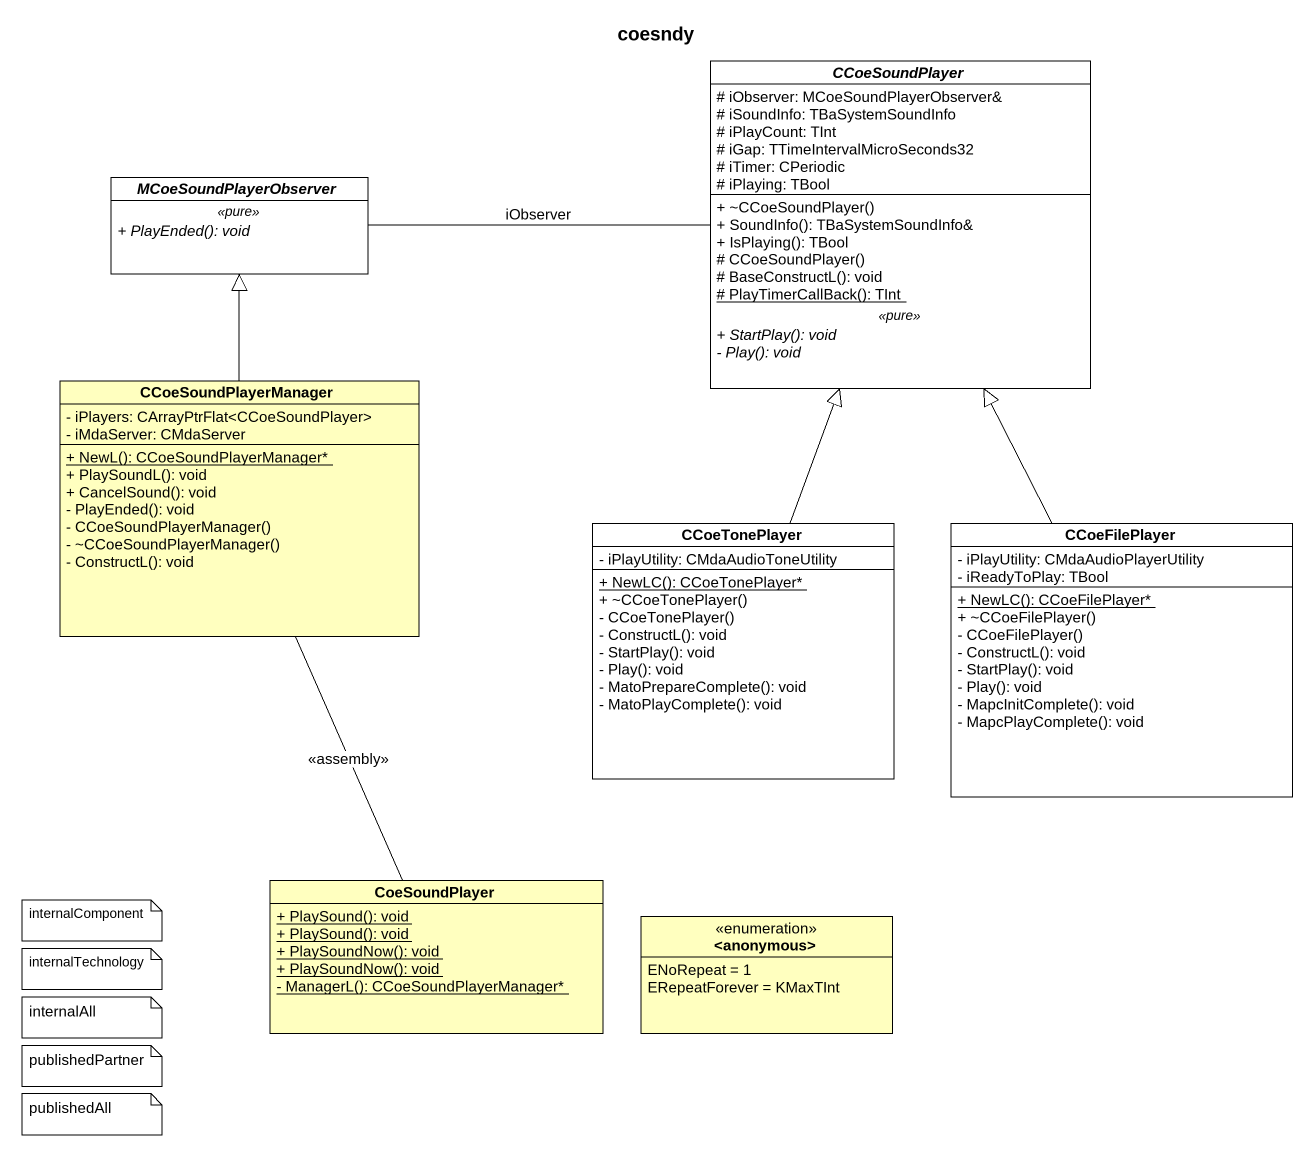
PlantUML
@startuml
title coesndy
hide circle
hide empty members
skinparam classAttributeIconSize 0
abstract class CCoeSoundPlayer #FFFFFF {
  # iObserver: MCoeSoundPlayerObserver&
  # iSoundInfo: TBaSystemSoundInfo
  # iPlayCount: TInt
  # iGap: TTimeIntervalMicroSeconds32
  # iTimer: CPeriodic
  # iPlaying: TBool
  --
  + ~CCoeSoundPlayer()
  + SoundInfo(): TBaSystemSoundInfo&
  + IsPlaying(): TBool
  # CCoeSoundPlayer()
  # BaseConstructL(): void
  {static} # PlayTimerCallBack(): TInt
  .. <<pure>> ..
  {abstract} + StartPlay(): void
  {abstract} - Play(): void
}
abstract class MCoeSoundPlayerObserver #FFFFFF {
  .. <<pure>> ..
  {abstract} + PlayEnded(): void
}
class CCoeSoundPlayerManager #FFFFBF {
  - iPlayers: CArrayPtrFlat<CCoeSoundPlayer>
  - iMdaServer: CMdaServer
  {static} + NewL(): CCoeSoundPlayerManager*
  + PlaySoundL(): void
  + CancelSound(): void
  - PlayEnded(): void
  - CCoeSoundPlayerManager()
  - ~CCoeSoundPlayerManager()
  - ConstructL(): void
}
class CCoeTonePlayer #FFFFFF {
  - iPlayUtility: CMdaAudioToneUtility
  {static} + NewLC(): CCoeTonePlayer*
  + ~CCoeTonePlayer()
  - CCoeTonePlayer()
  - ConstructL(): void
  - StartPlay(): void
  - Play(): void
  - MatoPrepareComplete(): void
  - MatoPlayComplete(): void
}
class CCoeFilePlayer #FFFFFF {
  - iPlayUtility: CMdaAudioPlayerUtility
  - iReadyToPlay: TBool
  {static} + NewLC(): CCoeFilePlayer*
  + ~CCoeFilePlayer()
  - CCoeFilePlayer()
  - ConstructL(): void
  - StartPlay(): void
  - Play(): void
  - MapcInitComplete(): void
  - MapcPlayComplete(): void
}
class CoeSoundPlayer #FFFFBF {
  {static} + PlaySound(): void
  {static} + PlaySound(): void
  {static} + PlaySoundNow(): void
  {static} + PlaySoundNow(): void
  {static} - ManagerL(): CCoeSoundPlayerManager*
}
enum "<anonymous>" as anonymous #FFFFBF {
  ENoRepeat = 1
  ERepeatForever = KMaxTInt
}
CCoeSoundPlayer -left- MCoeSoundPlayerObserver : iObserver
CCoeSoundPlayerManager -up-|> MCoeSoundPlayerObserver
CCoeTonePlayer -up-|> CCoeSoundPlayer
CCoeFilePlayer -up-|> CCoeSoundPlayer
CoeSoundPlayer -up- CCoeSoundPlayerManager : <<assembly>>
note as N1
  internalTechnology
end note
note as N2
  internalComponent
end note
note as N3
  internalAll
end note
note as N4
  publishedPartner
end note
note as N5
  publishedAll
end note
@enduml
